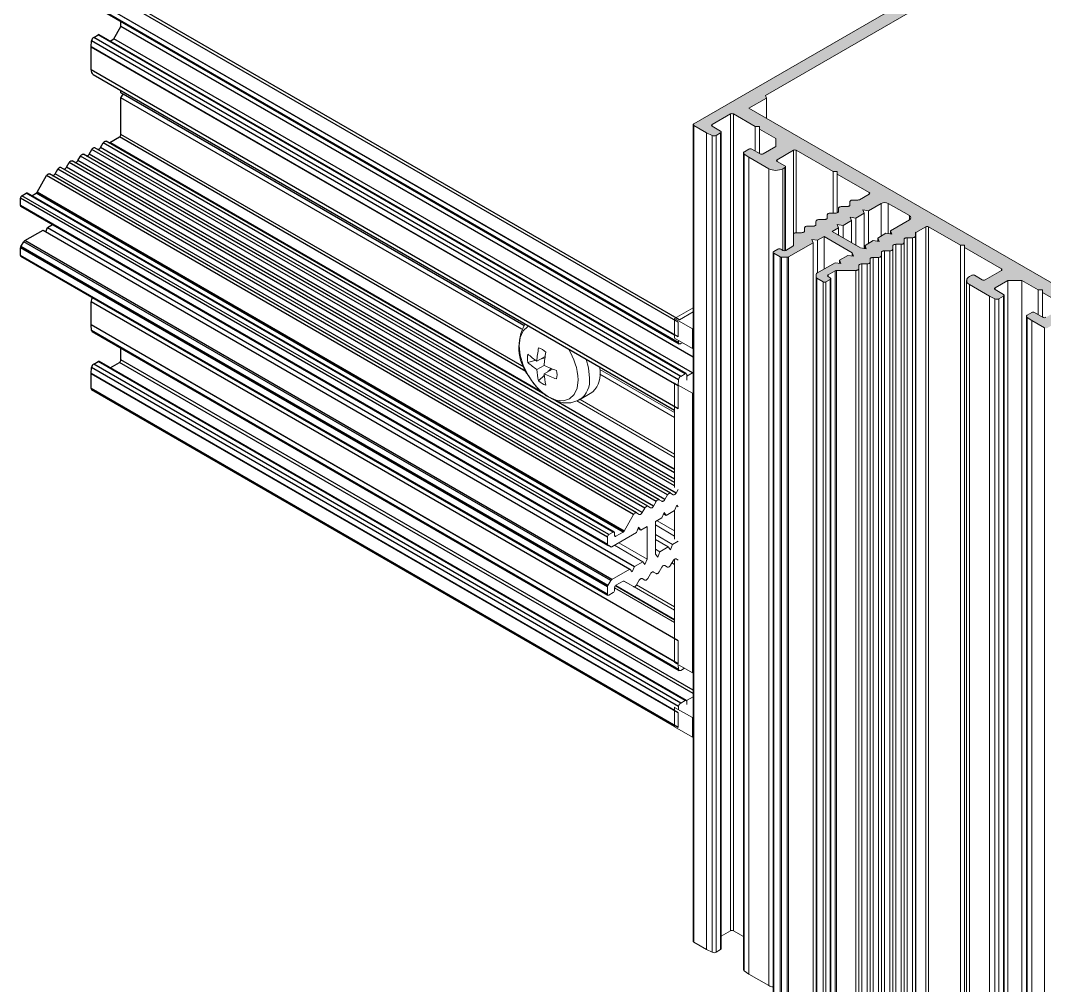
# Model space of a CAD drawing. Header units: millimetres. Extents: x 226 to 1066, y 456 to 1447.
# Drawn here: x 436.6 to 482.68, y 1332.62 to 1376.04 of the extents above; entities that cross this region are included whole.
import ezdxf

# ---------------------------------------------------------------- set-up
doc = ezdxf.new("R2010")
doc.units = ezdxf.units.MM
doc.layers.add('ALUMINIUM', color=30, linetype='Continuous')

# ---------------------------------------------------------------- blocks, each defined once
blk = doc.blocks.new('M.T.TİP-4D')
h = blk.add_hatch(color=253)
edge = h.paths.add_edge_path(flags=0)
edge.add_line((955.415, 1365.385), (955.669, 1365.385))
edge.add_ellipse((955.669, 1365.437), major_axis=(-0.09, 0), ratio=0.577288, start_angle=90, end_angle=135)
edge.add_line((955.733, 1365.4), (956.841, 1366.04))
edge.add_line((956.841, 1366.04), (956.783, 1366.19))
edge.add_line((956.783, 1366.19), (957.043, 1366.157))
edge.add_line((957.043, 1366.157), (957.33, 1366.322))
edge.add_line((957.33, 1366.322), (958.602, 1365.587))
edge.add_line((958.602, 1365.587), (958.66, 1365.437))
edge.add_line((958.66, 1365.437), (958.4, 1365.47))
edge.add_line((958.4, 1365.47), (958.03, 1365.256))
edge.add_line((958.03, 1365.256), (958.087, 1365.106))
edge.add_line((958.087, 1365.106), (957.827, 1365.139))
edge.add_line((957.827, 1365.139), (957.006, 1364.665))
edge.add_ellipse((957.069, 1364.629), major_axis=(0.09, 0), ratio=0.577288, start_angle=135, end_angle=180)
edge.add_line((956.979, 1364.629), (956.979, 1364.482))
edge.add_ellipse((957.069, 1364.482), major_axis=(0.09, 0), ratio=0.577288, start_angle=180, end_angle=225)
edge.add_line((957.006, 1364.445), (957.292, 1364.28))
edge.add_ellipse((957.356, 1364.316), major_axis=(0.09, 0), ratio=0.577288, start_angle=225, end_angle=315)
edge.add_line((957.419, 1364.28), (957.61, 1364.39))
edge.add_ellipse((957.547, 1364.426), major_axis=(0.09, 0), ratio=0.577288, start_angle=315, end_angle=405)
edge.add_line((957.61, 1364.463), (957.515, 1364.518))
edge.add_ellipse((957.578, 1364.555), major_axis=(0.09, 0), ratio=0.577288, start_angle=135, end_angle=225, ccw=False)
edge.add_line((957.515, 1364.592), (957.833, 1364.775))
edge.add_ellipse((957.897, 1364.739), major_axis=(-0.09, 0), ratio=0.577288, start_angle=270, end_angle=315, ccw=False)
edge.add_line((957.897, 1364.791), (958.758, 1364.791))
edge.add_ellipse((958.758, 1364.869), major_axis=(0.135, 0), ratio=0.577288, start_angle=270, end_angle=360)
edge.add_line((958.893, 1364.869), (958.893, 1365.007))
edge.add_ellipse((959.028, 1365.007), major_axis=(-0.135, 0), ratio=0.577288, start_angle=270, end_angle=360, ccw=False)
edge.add_line((959.028, 1365.085), (959.267, 1365.085))
edge.add_ellipse((959.267, 1365.163), major_axis=(0.135, 0), ratio=0.577288, start_angle=270, end_angle=360)
edge.add_line((959.402, 1365.163), (959.402, 1365.301))
edge.add_ellipse((959.537, 1365.301), major_axis=(-0.135, 0), ratio=0.577288, start_angle=270, end_angle=360, ccw=False)
edge.add_line((959.537, 1365.379), (959.776, 1365.379))
edge.add_ellipse((959.776, 1365.456), major_axis=(0.135, 0), ratio=0.577288, start_angle=270, end_angle=360)
edge.add_line((959.911, 1365.456), (959.911, 1365.594))
edge.add_ellipse((960.046, 1365.594), major_axis=(-0.135, 0), ratio=0.577288, start_angle=270, end_angle=360, ccw=False)
edge.add_line((960.046, 1365.672), (960.285, 1365.672))
edge.add_ellipse((960.285, 1365.75), major_axis=(0.135, 0), ratio=0.577288, start_angle=270, end_angle=360)
edge.add_line((960.42, 1365.75), (960.42, 1365.888))
edge.add_ellipse((960.555, 1365.888), major_axis=(-0.135, 0), ratio=0.577288, start_angle=270, end_angle=360, ccw=False)
edge.add_line((960.555, 1365.966), (960.794, 1365.966))
edge.add_ellipse((960.794, 1366.044), major_axis=(0.135, 0), ratio=0.577288, start_angle=270, end_angle=360)
edge.add_line((960.929, 1366.044), (960.929, 1366.182))
edge.add_ellipse((961.064, 1366.182), major_axis=(-0.135, 0), ratio=0.577288, start_angle=270, end_angle=360, ccw=False)
edge.add_line((961.064, 1366.26), (961.304, 1366.26))
edge.add_ellipse((961.304, 1366.338), major_axis=(0.135, 0), ratio=0.577288, start_angle=270, end_angle=360)
edge.add_line((961.439, 1366.338), (961.439, 1366.468))
edge.add_ellipse((961.529, 1366.468), major_axis=(-0.09, 0), ratio=0.577288, start_angle=315, end_angle=360, ccw=False)
edge.add_line((961.465, 1366.505), (961.906, 1366.759))
edge.add_ellipse((961.969, 1366.723), major_axis=(0.09, 0), ratio=0.577288, start_angle=45, end_angle=135, ccw=False)
edge.add_line((962.033, 1366.759), (963.465, 1365.933))
edge.add_line((963.465, 1365.933), (963.656, 1365.933))
edge.add_line((963.656, 1365.933), (963.656, 1365.823))
edge.add_line((963.656, 1365.823), (965.311, 1364.867))
edge.add_ellipse((965.247, 1364.831), major_axis=(0.09, 0), ratio=0.577288, start_angle=-45, end_angle=45, ccw=False)
edge.add_line((965.311, 1364.794), (964.579, 1364.371))
edge.add_ellipse((964.515, 1364.408), major_axis=(-0.09, 0), ratio=0.577288, start_angle=45, end_angle=135, ccw=False)
edge.add_line((964.451, 1364.371), (964.101, 1364.573))
edge.add_ellipse((964.038, 1364.537), major_axis=(0.09, 0), ratio=0.577288, start_angle=45, end_angle=135)
edge.add_line((963.974, 1364.573), (963.879, 1364.518))
edge.add_ellipse((964.197, 1364.335), major_axis=(0.45, 0), ratio=0.577288, start_angle=135, end_angle=225)
edge.add_line((963.879, 1364.151), (964.77, 1363.637))
edge.add_ellipse((964.833, 1363.673), major_axis=(-0.09, 0), ratio=0.577288, start_angle=45, end_angle=50)
edge.add_line((964.775, 1363.634), (965.021, 1363.515))
edge.add_ellipse((965.107, 1363.574), major_axis=(-0.135, 0), ratio=0.577288, start_angle=50, end_angle=135)
edge.add_line((965.203, 1363.519), (965.406, 1363.637))
edge.add_ellipse((965.342, 1363.673), major_axis=(-0.09, 0), ratio=0.577288, start_angle=135, end_angle=225)
edge.add_line((965.406, 1363.71), (965.024, 1363.93))
edge.add_ellipse((965.088, 1363.967), major_axis=(-0.09, 0), ratio=0.577288, start_angle=-45, end_angle=45, ccw=False)
edge.add_line((965.024, 1364.004), (965.597, 1364.335))
edge.add_line((965.597, 1364.335), (966.233, 1364.335))
edge.add_line((966.233, 1364.335), (966.965, 1363.912))
edge.add_line((966.965, 1363.912), (967.156, 1363.912))
edge.add_line((967.156, 1363.912), (967.156, 1363.802))
edge.add_line((967.156, 1363.802), (968.143, 1363.232))
edge.add_ellipse((968.079, 1363.196), major_axis=(0.09, 0), ratio=0.577288, start_angle=-45, end_angle=45, ccw=False)
edge.add_line((968.143, 1363.159), (967.315, 1362.681))
edge.add_ellipse((967.252, 1362.718), major_axis=(0.09, 0), ratio=0.577288, start_angle=225, end_angle=315, ccw=False)
edge.add_line((967.188, 1362.681), (966.806, 1362.902))
edge.add_ellipse((966.742, 1362.865), major_axis=(0.09, 0), ratio=0.577288, start_angle=45, end_angle=135)
edge.add_line((966.679, 1362.902), (966.476, 1362.785))
edge.add_ellipse((966.571, 1362.729), major_axis=(0.135, 0), ratio=0.577288, start_angle=135, end_angle=220)
edge.add_line((966.468, 1362.679), (966.673, 1362.538))
edge.add_ellipse((966.742, 1362.571), major_axis=(-0.09, 0), ratio=0.577288, start_angle=40, end_angle=45)
edge.add_line((966.679, 1362.534), (967.252, 1362.204))
edge.add_ellipse((967.315, 1362.241), major_axis=(-0.09, 0), ratio=0.577288, start_angle=45, end_angle=135)
edge.add_line((967.379, 1362.204), (1000.662, 1381.418))
edge.add_ellipse((1000.599, 1381.455), major_axis=(0.09, 0), ratio=0.577288, start_angle=315, end_angle=405)
edge.add_line((1000.662, 1381.491), (984.88, 1390.603))
edge.add_ellipse((984.816, 1390.566), major_axis=(-0.09, 0), ratio=0.577288, start_angle=225, end_angle=315)
edge.add_line((984.752, 1390.603), (951.469, 1371.388))
edge.add_ellipse((951.533, 1371.352), major_axis=(0.09, 0), ratio=0.577288, start_angle=135, end_angle=225)
edge.add_line((951.469, 1371.315), (952.042, 1370.984))
edge.add_ellipse((952.105, 1371.021), major_axis=(0.09, 0), ratio=0.577288, start_angle=225, end_angle=230)
edge.add_line((952.047, 1370.981), (952.293, 1370.862))
edge.add_ellipse((952.379, 1370.922), major_axis=(-0.135, 0), ratio=0.577288, start_angle=50, end_angle=135)
edge.add_line((952.475, 1370.867), (952.678, 1370.984))
edge.add_ellipse((952.614, 1371.021), major_axis=(-0.09, 0), ratio=0.577288, start_angle=135, end_angle=225)
edge.add_line((952.678, 1371.058), (952.296, 1371.278))
edge.add_ellipse((952.36, 1371.315), major_axis=(-0.09, 0), ratio=0.577288, start_angle=-45, end_angle=45, ccw=False)
edge.add_line((952.296, 1371.352), (953.124, 1371.829))
edge.add_ellipse((953.187, 1371.793), major_axis=(-0.09, 0), ratio=0.577288, start_angle=225, end_angle=315, ccw=False)
edge.add_line((953.251, 1371.829), (954.237, 1371.26))
edge.add_line((954.237, 1371.26), (954.428, 1371.26))
edge.add_line((954.428, 1371.26), (954.428, 1371.15))
edge.add_line((954.428, 1371.15), (955.16, 1370.727))
edge.add_line((955.16, 1370.727), (955.16, 1370.36))
edge.add_line((955.16, 1370.36), (954.587, 1370.029))
edge.add_ellipse((954.524, 1370.066), major_axis=(0.09, 0), ratio=0.577288, start_angle=225, end_angle=315, ccw=False)
edge.add_line((954.46, 1370.029), (954.078, 1370.249))
edge.add_ellipse((954.015, 1370.213), major_axis=(0.09, 0), ratio=0.577288, start_angle=45, end_angle=135)
edge.add_line((953.951, 1370.249), (953.748, 1370.132))
edge.add_ellipse((953.843, 1370.077), major_axis=(0.135, 0), ratio=0.577288, start_angle=135, end_angle=220)
edge.add_line((953.74, 1370.027), (953.946, 1369.885))
edge.add_ellipse((954.015, 1369.919), major_axis=(0.09, 0), ratio=0.577288, start_angle=220, end_angle=225)
edge.add_line((953.951, 1369.882), (954.842, 1369.368))
edge.add_ellipse((955.16, 1369.551), major_axis=(-0.45, 0), ratio=0.577288, start_angle=45, end_angle=135)
edge.add_line((955.478, 1369.368), (955.574, 1369.423))
edge.add_ellipse((955.51, 1369.46), major_axis=(-0.09, 0), ratio=0.577288, start_angle=135, end_angle=225)
edge.add_line((955.574, 1369.496), (955.224, 1369.698))
edge.add_ellipse((955.287, 1369.735), major_axis=(0.09, 0), ratio=0.577288, start_angle=135, end_angle=225, ccw=False)
edge.add_line((955.224, 1369.772), (955.956, 1370.194))
edge.add_ellipse((956.019, 1370.158), major_axis=(-0.09, 0), ratio=0.577288, start_angle=225, end_angle=315, ccw=False)
edge.add_line((956.083, 1370.194), (957.737, 1369.239))
edge.add_line((957.737, 1369.239), (957.928, 1369.239))
edge.add_line((957.928, 1369.239), (957.928, 1369.129))
edge.add_line((957.928, 1369.129), (959.36, 1368.302))
edge.add_ellipse((959.297, 1368.266), major_axis=(-0.09, 0), ratio=0.577288, start_angle=135, end_angle=225, ccw=False)
edge.add_line((959.36, 1368.229), (958.919, 1367.974))
edge.add_ellipse((958.856, 1368.011), major_axis=(0.09, 0), ratio=0.577288, start_angle=270, end_angle=315, ccw=False)
edge.add_line((958.856, 1367.959), (958.631, 1367.959))
edge.add_ellipse((958.631, 1367.881), major_axis=(-0.135, 0), ratio=0.577288, start_angle=270, end_angle=360)
edge.add_line((958.496, 1367.881), (958.496, 1367.743))
edge.add_ellipse((958.361, 1367.743), major_axis=(0.135, 0), ratio=0.577288, start_angle=270, end_angle=360, ccw=False)
edge.add_line((958.361, 1367.665), (958.122, 1367.665))
edge.add_ellipse((958.122, 1367.587), major_axis=(-0.135, 0), ratio=0.577288, start_angle=270, end_angle=360)
edge.add_line((957.987, 1367.587), (957.987, 1367.449))
edge.add_ellipse((957.852, 1367.449), major_axis=(0.135, 0), ratio=0.577288, start_angle=270, end_angle=360, ccw=False)
edge.add_line((957.852, 1367.371), (957.612, 1367.371))
edge.add_ellipse((957.612, 1367.293), major_axis=(-0.135, 0), ratio=0.577288, start_angle=270, end_angle=360)
edge.add_line((957.477, 1367.293), (957.477, 1367.155))
edge.add_ellipse((957.342, 1367.155), major_axis=(0.135, 0), ratio=0.577288, start_angle=270, end_angle=360, ccw=False)
edge.add_line((957.342, 1367.077), (957.103, 1367.077))
edge.add_ellipse((957.103, 1366.999), major_axis=(-0.135, 0), ratio=0.577288, start_angle=270, end_angle=360)
edge.add_line((956.968, 1366.999), (956.968, 1366.861))
edge.add_ellipse((956.833, 1366.861), major_axis=(0.135, 0), ratio=0.577288, start_angle=270, end_angle=360, ccw=False)
edge.add_line((956.833, 1366.783), (956.594, 1366.783))
edge.add_ellipse((956.594, 1366.706), major_axis=(-0.135, 0), ratio=0.577288, start_angle=270, end_angle=360)
edge.add_line((956.459, 1366.706), (956.459, 1366.568))
edge.add_ellipse((956.324, 1366.568), major_axis=(0.135, 0), ratio=0.577288, start_angle=270, end_angle=360, ccw=False)
edge.add_line((956.324, 1366.49), (956.085, 1366.49))
edge.add_ellipse((956.085, 1366.412), major_axis=(-0.135, 0), ratio=0.577288, start_angle=270, end_angle=360)
edge.add_line((955.95, 1366.412), (955.95, 1365.914))
edge.add_ellipse((955.86, 1365.914), major_axis=(0.09, 0), ratio=0.577288, start_angle=315, end_angle=360, ccw=False)
edge.add_line((955.924, 1365.878), (955.606, 1365.694))
edge.add_ellipse((955.542, 1365.731), major_axis=(-0.09, 0), ratio=0.577288, start_angle=45, end_angle=135, ccw=False)
edge.add_line((955.478, 1365.694), (955.383, 1365.749))
edge.add_ellipse((955.319, 1365.712), major_axis=(-0.09, 0), ratio=0.577288, start_angle=225, end_angle=315)
edge.add_line((955.255, 1365.749), (955.065, 1365.639))
edge.add_ellipse((955.128, 1365.602), major_axis=(-0.09, 0), ratio=0.577288, start_angle=315, end_angle=405)
edge.add_line((955.065, 1365.565), (955.351, 1365.4))
edge.add_ellipse((955.415, 1365.437), major_axis=(-0.09, 0), ratio=0.577288, start_angle=45, end_angle=90)
edge = h.paths.add_edge_path(flags=0)
edge.add_ellipse((961.015, 1367.163), major_axis=(-0.225, 0), ratio=0.577288, start_angle=135, end_angle=225, ccw=False)
edge.add_line((961.174, 1367.072), (960.321, 1366.579))
edge.add_line((960.321, 1366.579), (960.378, 1366.429))
edge.add_line((960.378, 1366.429), (960.118, 1366.462))
edge.add_line((960.118, 1366.462), (959.748, 1366.248))
edge.add_line((959.748, 1366.248), (959.806, 1366.098))
edge.add_line((959.806, 1366.098), (959.545, 1366.131))
edge.add_line((959.545, 1366.131), (959.175, 1365.918))
edge.add_line((959.175, 1365.918), (959.233, 1365.767))
edge.add_line((959.233, 1365.767), (958.973, 1365.801))
edge.add_line((958.973, 1365.801), (957.7, 1366.536))
edge.add_line((957.7, 1366.536), (957.986, 1366.701))
edge.add_line((957.986, 1366.701), (957.928, 1366.851))
edge.add_line((957.928, 1366.851), (958.189, 1366.818))
edge.add_line((958.189, 1366.818), (958.559, 1367.031))
edge.add_line((958.559, 1367.031), (958.501, 1367.182))
edge.add_line((958.501, 1367.182), (958.762, 1367.149))
edge.add_line((958.762, 1367.149), (959.132, 1367.362))
edge.add_line((959.132, 1367.362), (959.074, 1367.512))
edge.add_line((959.074, 1367.512), (959.334, 1367.479))
edge.add_line((959.334, 1367.479), (959.901, 1367.806))
edge.add_ellipse((960.06, 1367.715), major_axis=(0.225, 0), ratio=0.577288, start_angle=45, end_angle=135, ccw=False)
edge.add_line((960.219, 1367.806), (961.174, 1367.255))
edge = h.paths.add_edge_path(flags=0)
edge.add_line((994.298, 1379.581), (993.948, 1379.379))
edge.add_ellipse((994.012, 1379.342), major_axis=(-0.09, 0), ratio=0.577288, start_angle=315, end_angle=405)
edge.add_line((993.948, 1379.306), (994.839, 1378.791))
edge.add_line((994.839, 1378.791), (994.044, 1378.332))
edge.add_line((994.044, 1378.332), (994.098, 1378.216))
edge.add_line((994.098, 1378.216), (969.584, 1364.065))
edge.add_line((969.584, 1364.065), (969.383, 1364.096))
edge.add_line((969.383, 1364.096), (968.588, 1363.637))
edge.add_line((968.588, 1363.637), (953.951, 1372.086))
edge.add_line((953.951, 1372.086), (954.746, 1372.546))
edge.add_line((954.746, 1372.546), (954.693, 1372.662))
edge.add_line((954.693, 1372.662), (979.206, 1386.813))
edge.add_line((979.206, 1386.813), (979.407, 1386.782))
edge.add_line((979.407, 1386.782), (980.202, 1387.241))
edge.add_line((980.202, 1387.241), (981.093, 1386.727))
edge.add_ellipse((981.157, 1386.763), major_axis=(0.09, 0), ratio=0.577288, start_angle=225, end_angle=315)
edge.add_line((981.22, 1386.727), (981.57, 1386.929))
edge.add_ellipse((981.507, 1386.965), major_axis=(-0.09, 0), ratio=0.577288, start_angle=135, end_angle=225)
edge.add_line((981.57, 1387.002), (980.68, 1387.517))
edge.add_line((980.68, 1387.517), (981.316, 1387.884))
edge.add_line((981.316, 1387.884), (981.262, 1388))
edge.add_line((981.262, 1388), (983.979, 1389.568))
edge.add_line((983.979, 1389.568), (984.18, 1389.537))
edge.add_line((984.18, 1389.537), (984.816, 1389.905))
edge.add_line((984.816, 1389.905), (985.612, 1389.445))
edge.add_line((985.612, 1389.445), (985.812, 1389.476))
edge.add_line((985.812, 1389.476), (990.952, 1386.509))
edge.add_line((990.952, 1386.509), (990.899, 1386.393))
edge.add_line((990.899, 1386.393), (991.853, 1385.842))
edge.add_line((991.853, 1385.842), (991.108, 1385.381))
edge.add_ellipse((991.042, 1385.416), major_axis=(-0.09, 0), ratio=0.577288, start_angle=43, end_angle=137, ccw=False)
edge.add_line((990.976, 1385.381), (990.673, 1385.568))
edge.add_ellipse((990.607, 1385.533), major_axis=(0.09, 0), ratio=0.577288, start_angle=43, end_angle=169)
edge.add_line((990.519, 1385.543), (990.395, 1385.173))
edge.add_ellipse((990.483, 1385.164), major_axis=(0.09, 0), ratio=0.577288, start_angle=169, end_angle=225)
edge.add_line((990.419, 1385.127), (991.177, 1384.689))
edge.add_ellipse((991.241, 1384.726), major_axis=(-0.09, 0), ratio=0.577288, start_angle=45, end_angle=101)
edge.add_line((991.258, 1384.675), (991.897, 1384.747))
edge.add_ellipse((991.88, 1384.798), major_axis=(-0.09, 0), ratio=0.577288, start_angle=101, end_angle=227)
edge.add_line((991.941, 1384.836), (991.617, 1385.011))
edge.add_ellipse((991.678, 1385.049), major_axis=(0.09, 0), ratio=0.577288, start_angle=133, end_angle=227, ccw=False)
edge.add_line((991.617, 1385.087), (992.416, 1385.517))
edge.add_line((992.416, 1385.517), (993.371, 1384.966))
edge.add_line((993.371, 1384.966), (993.572, 1384.997))
edge.add_line((993.572, 1384.997), (998.711, 1382.03))
edge.add_line((998.711, 1382.03), (998.658, 1381.914))
edge.add_line((998.658, 1381.914), (999.453, 1381.455))
edge.add_line((999.453, 1381.455), (998.817, 1381.087))
edge.add_line((998.817, 1381.087), (998.871, 1380.971))
edge.add_line((998.871, 1380.971), (996.154, 1379.403))
edge.add_line((996.154, 1379.403), (995.953, 1379.434))
edge.add_line((995.953, 1379.434), (995.317, 1379.067))
edge.add_line((995.317, 1379.067), (994.426, 1379.581))
edge.add_ellipse((994.362, 1379.544), major_axis=(0.09, 0), ratio=0.577288, start_angle=45, end_angle=135)
at = {"color": 0, "linetype": 'Continuous', "lineweight": 0}
for p, q in [((951.469, 1371.388), (984.752, 1390.603)), ((979.206, 1386.813), (954.693, 1372.662)), ((954.746, 1372.546), (954.693, 1372.662)), ((954.746, 1372.546), (953.951, 1372.086)), ((954.746, 1371.627), (954.746, 1372.546)), ((953.124, 1371.829), (952.296, 1371.352)), ((953.124, 1371.829), (953.124, 1335.085)), ((954.237, 1371.26), (953.251, 1371.829)), ((953.251, 1371.829), (953.251, 1335.085)), ((953.951, 1372.086), (968.588, 1363.637)), ((951.443, 1371.352), (951.443, 1334.607)), ((952.042, 1370.984), (951.469, 1371.315)), ((951.469, 1371.315), (951.469, 1334.571)), ((952.296, 1371.352), (952.296, 1371.278)), ((952.296, 1371.278), (952.678, 1371.058)), ((954.237, 1371.26), (954.428, 1371.26)), ((954.237, 1371.26), (954.237, 1370.158)), ((954.428, 1371.15), (954.428, 1371.26)), ((952.042, 1370.984), (952.042, 1334.24)), ((952.293, 1370.862), (952.047, 1370.981)), ((952.047, 1370.981), (952.047, 1334.237)), ((952.293, 1370.862), (952.293, 1334.118)), ((952.678, 1370.984), (952.475, 1370.867)), ((952.475, 1370.867), (952.475, 1334.123)), ((952.678, 1370.984), (952.678, 1334.24)), ((952.704, 1334.277), (952.704, 1371.021)), ((955.16, 1370.727), (954.428, 1371.15)), ((954.428, 1371.15), (954.428, 1370.047)), ((954.587, 1370.029), (955.16, 1370.36)), ((955.16, 1370.36), (955.16, 1370.727)), ((953.708, 1370.077), (953.708, 1333.333)), ((953.74, 1370.027), (953.946, 1369.885)), ((953.74, 1370.027), (953.74, 1333.283)), ((953.748, 1370.132), (953.951, 1370.249)), ((953.946, 1369.885), (953.946, 1333.141)), ((954.842, 1369.368), (953.951, 1369.882)), ((953.951, 1369.882), (953.951, 1333.138)), ((954.46, 1370.029), (954.078, 1370.249)), ((955.224, 1369.772), (955.956, 1370.194)), ((955.956, 1370.194), (955.956, 1366.434)), ((957.737, 1369.239), (956.083, 1370.194)), ((956.083, 1370.194), (956.083, 1366.49)), ((954.842, 1369.368), (954.842, 1332.623)), ((955.224, 1369.772), (955.224, 1369.698)), ((955.224, 1369.698), (955.574, 1369.496)), ((955.574, 1369.423), (955.478, 1369.368)), ((955.478, 1369.368), (955.478, 1365.694)), ((955.574, 1369.423), (955.574, 1365.682)), ((955.6, 1365.691), (955.6, 1369.46)), ((957.928, 1369.239), (957.737, 1369.239)), ((957.737, 1369.239), (957.737, 1367.371)), ((957.928, 1369.239), (957.928, 1369.129)), ((957.928, 1369.129), (959.36, 1368.302)), ((957.928, 1369.129), (957.928, 1367.385)), ((958.919, 1367.974), (959.36, 1368.229)), ((959.36, 1368.302), (959.36, 1368.229)), ((957.987, 1367.449), (957.987, 1367.587)), ((958.361, 1367.665), (958.122, 1367.665)), ((958.496, 1367.743), (958.496, 1367.881)), ((958.856, 1367.959), (958.631, 1367.959)), ((959.334, 1367.479), (959.901, 1367.806)), ((959.901, 1367.806), (959.901, 1366.337)), ((961.174, 1367.255), (960.219, 1367.806)), ((960.219, 1367.806), (960.219, 1366.449)), ((957.342, 1367.077), (957.103, 1367.077)), ((957.477, 1367.155), (957.477, 1367.293)), ((957.852, 1367.371), (957.612, 1367.371)), ((958.762, 1367.149), (958.501, 1367.182)), ((958.501, 1367.182), (958.559, 1367.031)), ((958.762, 1367.149), (959.132, 1367.362)), ((958.762, 1365.923), (958.762, 1367.149)), ((959.334, 1367.479), (959.074, 1367.512)), ((959.074, 1367.512), (959.132, 1367.362)), ((959.132, 1365.78), (959.132, 1367.362)), ((959.334, 1366.01), (959.334, 1367.479)), ((960.321, 1366.579), (961.174, 1367.072)), ((961.174, 1367.255), (961.174, 1367.072)), ((956.459, 1366.568), (956.459, 1366.706)), ((956.833, 1366.783), (956.594, 1366.783)), ((956.968, 1366.861), (956.968, 1366.999)), ((957.7, 1366.536), (957.986, 1366.701)), ((958.189, 1366.818), (957.928, 1366.851)), ((957.928, 1366.851), (957.986, 1366.701)), ((957.986, 1366.37), (957.986, 1366.701)), ((958.189, 1366.818), (958.559, 1367.031)), ((958.189, 1366.253), (958.189, 1366.818)), ((958.559, 1366.04), (958.559, 1367.031)), ((961.465, 1366.505), (961.906, 1366.759)), ((961.906, 1366.759), (961.906, 1330.015)), ((963.465, 1365.933), (962.033, 1366.759)), ((962.033, 1366.759), (962.033, 1330.015)), ((955.95, 1365.914), (955.95, 1366.412)), ((956.324, 1366.49), (956.085, 1366.49)), ((957.043, 1366.157), (956.783, 1366.19)), ((956.783, 1366.19), (956.841, 1366.04)), ((957.043, 1366.157), (957.33, 1366.322)), ((957.043, 1364.687), (957.043, 1366.157)), ((957.33, 1366.322), (958.602, 1365.587)), ((957.33, 1364.852), (957.33, 1366.322)), ((958.973, 1365.801), (957.7, 1366.536)), ((959.748, 1366.248), (960.118, 1366.462)), ((959.806, 1366.098), (959.748, 1366.248)), ((959.748, 1366.105), (959.748, 1366.248)), ((960.118, 1366.462), (960.378, 1366.429)), ((960.378, 1366.429), (960.321, 1366.579)), ((960.321, 1366.436), (960.321, 1366.579)), ((960.929, 1366.182), (960.929, 1366.044)), ((961.064, 1366.26), (961.304, 1366.26)), ((961.064, 1366.26), (961.064, 1329.516)), ((961.304, 1366.26), (961.304, 1329.516)), ((961.439, 1366.468), (961.439, 1366.338)), ((961.439, 1366.338), (961.439, 1329.594)), ((961.465, 1366.505), (961.465, 1329.76)), ((955.065, 1365.639), (955.255, 1365.749)), ((955.383, 1365.749), (955.478, 1365.694)), ((955.606, 1365.694), (955.924, 1365.878)), ((955.733, 1365.4), (956.841, 1366.04)), ((956.841, 1329.295), (956.841, 1366.04)), ((958.973, 1365.801), (959.233, 1365.767)), ((959.175, 1365.918), (959.545, 1366.131)), ((959.233, 1365.767), (959.175, 1365.918)), ((959.175, 1365.775), (959.175, 1365.918)), ((959.545, 1366.131), (959.806, 1366.098)), ((960.42, 1365.888), (960.42, 1365.75)), ((960.42, 1365.75), (960.42, 1329.006)), ((960.555, 1365.966), (960.794, 1365.966)), ((960.555, 1365.966), (960.555, 1329.222)), ((960.794, 1365.966), (960.794, 1329.222)), ((960.929, 1366.044), (960.929, 1329.3)), ((963.656, 1365.933), (963.465, 1365.933)), ((963.465, 1365.933), (963.465, 1329.188)), ((963.656, 1365.933), (963.656, 1365.823)), ((963.656, 1365.823), (965.311, 1364.867)), ((963.656, 1365.823), (963.656, 1329.078)), ((955.038, 1365.602), (955.038, 1328.858)), ((955.351, 1365.4), (955.065, 1365.565)), ((955.065, 1365.565), (955.065, 1328.821)), ((955.351, 1365.4), (955.351, 1328.656)), ((955.669, 1365.385), (955.415, 1365.385)), ((955.415, 1365.385), (955.415, 1328.64)), ((955.669, 1365.385), (955.669, 1328.64)), ((955.733, 1365.4), (955.733, 1328.656)), ((958.03, 1365.256), (958.4, 1365.47)), ((958.087, 1365.106), (958.03, 1365.256)), ((958.03, 1365.114), (958.03, 1365.256)), ((958.4, 1365.47), (958.66, 1365.437)), ((958.66, 1365.437), (958.602, 1365.587)), ((958.602, 1365.444), (958.602, 1365.587)), ((959.402, 1365.301), (959.402, 1365.163)), ((959.537, 1365.379), (959.776, 1365.379)), ((959.537, 1365.379), (959.537, 1328.634)), ((959.776, 1365.379), (959.776, 1328.634)), ((959.911, 1365.594), (959.911, 1365.456)), ((959.911, 1365.456), (959.911, 1328.712)), ((960.046, 1365.672), (960.285, 1365.672)), ((960.046, 1365.672), (960.046, 1328.928)), ((960.285, 1365.672), (960.285, 1328.928)), ((957.006, 1364.665), (957.827, 1365.139)), ((957.515, 1364.592), (957.833, 1364.775)), ((957.827, 1365.139), (958.087, 1365.106)), ((957.833, 1364.775), (957.833, 1328.031)), ((957.897, 1364.791), (958.758, 1364.791)), ((957.897, 1364.791), (957.897, 1328.046)), ((958.758, 1364.791), (958.758, 1328.046)), ((958.893, 1365.007), (958.893, 1364.869)), ((958.893, 1364.869), (958.893, 1328.124)), ((959.028, 1365.085), (959.267, 1365.085)), ((959.028, 1365.085), (959.028, 1328.34)), ((959.267, 1365.085), (959.267, 1328.34)), ((959.402, 1365.163), (959.402, 1328.418)), ((964.579, 1364.371), (965.311, 1364.794)), ((965.311, 1364.867), (965.311, 1364.794)), ((956.979, 1364.629), (956.979, 1364.482)), ((956.979, 1364.482), (956.979, 1327.737)), ((957.006, 1364.445), (957.292, 1364.28)), ((957.006, 1364.445), (957.006, 1327.7)), ((957.419, 1364.28), (957.61, 1364.39)), ((957.515, 1364.592), (957.515, 1364.518)), ((957.61, 1364.463), (957.515, 1364.518)), ((957.61, 1364.39), (957.61, 1327.645)), ((957.637, 1327.682), (957.637, 1364.426)), ((963.747, 1364.335), (963.747, 1327.59)), ((963.974, 1364.573), (963.879, 1364.518)), ((964.451, 1364.371), (964.101, 1364.573)), ((965.024, 1364.004), (965.597, 1364.335)), ((965.597, 1364.335), (966.233, 1364.335)), ((965.597, 1364.335), (965.597, 1327.59)), ((966.233, 1364.335), (966.965, 1363.912)), ((966.233, 1364.335), (966.233, 1327.59)), ((957.292, 1364.28), (957.292, 1327.535)), ((957.419, 1364.28), (957.419, 1327.535)), ((963.879, 1364.151), (964.77, 1363.637)), ((963.879, 1364.151), (963.879, 1327.407)), ((965.024, 1364.004), (965.024, 1363.93)), ((965.024, 1363.93), (965.406, 1363.71)), ((966.965, 1363.912), (967.156, 1363.912)), ((966.965, 1363.912), (966.965, 1362.81)), ((967.156, 1363.802), (967.156, 1363.912)), ((964.77, 1363.637), (964.77, 1326.892)), ((965.021, 1363.515), (964.775, 1363.634)), ((964.775, 1363.634), (964.775, 1326.889)), ((965.021, 1363.515), (965.021, 1326.77)), ((965.203, 1363.519), (965.406, 1363.637)), ((965.203, 1363.519), (965.203, 1326.775)), ((965.406, 1363.637), (965.406, 1326.892)), ((965.432, 1326.929), (965.432, 1363.673)), ((967.156, 1363.802), (968.143, 1363.232)), ((967.156, 1363.802), (967.156, 1362.7)), ((950.61, 1362.625), (951.443, 1363.106)), ((950.833, 1362.57), (951.443, 1362.922)), ((950.61, 1361.743), (950.61, 1362.625)), ((950.61, 1362.625), (951.405, 1362.166)), ((950.769, 1361.798), (950.769, 1362.459)), ((966.436, 1362.729), (966.436, 1325.985)), ((966.468, 1362.679), (966.673, 1362.538)), ((966.468, 1362.679), (966.468, 1325.935)), ((966.679, 1362.902), (966.476, 1362.785)), ((966.673, 1362.538), (966.673, 1325.793)), ((966.679, 1362.534), (967.252, 1362.204)), ((966.679, 1362.534), (966.679, 1325.79)), ((967.188, 1362.681), (966.806, 1362.902)), ((951.405, 1362.166), (951.443, 1362.187)), ((951.405, 1361.284), (951.405, 1362.166)), ((967.252, 1362.204), (967.252, 1325.459)), ((950.61, 1361.743), (951.405, 1361.284)), ((950.789, 1361.543), (950.781, 1361.644)), ((950.96, 1361.541), (950.884, 1361.497)), ((951.405, 1361.284), (951.443, 1361.305)), ((950.61, 1358.399), (947.25, 1360.339)), ((950.61, 1358.399), (947.25, 1360.339)), ((950.884, 1360.027), (951.087, 1360.145)), ((951.151, 1360.034), (951.443, 1360.203)), ((950.61, 1358.178), (947.25, 1360.118)), ((950.61, 1359.722), (950.612, 1359.723)), ((950.61, 1359.722), (951.405, 1359.263)), ((950.61, 1355.025), (950.61, 1359.722)), ((950.789, 1359.872), (950.771, 1359.632)), ((951.151, 1359.851), (951.151, 1360.108)), ((950.769, 1358.565), (950.769, 1359.593)), ((951.405, 1359.263), (951.443, 1359.284)), ((951.405, 1346.696), (951.405, 1359.263)), ((950.61, 1355.838), (945.256, 1358.929)), ((950.61, 1355.869), (945.355, 1358.902)), ((950.61, 1356.378), (946.209, 1358.919)), ((950.61, 1356.525), (946.351, 1358.983)), ((950.17, 1354.485), (950.29, 1354.692)), ((950.545, 1354.701), (950.425, 1354.77)), ((950.68, 1354.778), (950.769, 1354.933)), ((949.526, 1354.113), (949.407, 1354.182)), ((949.661, 1354.191), (949.781, 1354.398)), ((950.035, 1354.407), (949.916, 1354.476)), ((950.705, 1354.229), (950.604, 1353.986)), ((950.769, 1354.15), (950.705, 1354.229)), ((948.332, 1353.064), (948.763, 1353.81)), ((949.017, 1353.819), (948.898, 1353.888)), ((949.152, 1353.897), (949.272, 1354.104)), ((950.132, 1353.898), (950.031, 1353.656)), ((950.11, 1353.844), (950.234, 1353.773)), ((950.234, 1353.773), (950.132, 1353.898)), ((950.234, 1353.773), (950.604, 1353.986)), ((950.61, 1352.704), (950.61, 1354.001)), ((948.987, 1353.237), (948.886, 1352.995)), ((949.088, 1353.112), (948.987, 1353.237)), ((949.088, 1353.112), (949.375, 1353.277)), ((949.375, 1353.277), (949.375, 1351.807)), ((949.745, 1353.491), (950.031, 1353.656)), ((949.745, 1352.021), (949.745, 1353.491)), ((949.745, 1353.343), (950.61, 1352.844)), ((949.82, 1353.534), (950.61, 1353.078)), ((947.587, 1352.465), (947.587, 1352.796)), ((947.651, 1352.906), (947.841, 1353.016)), ((947.778, 1352.355), (948.886, 1352.995)), ((947.905, 1352.98), (947.905, 1352.869)), ((947.969, 1352.833), (947.905, 1352.869)), ((947.969, 1352.833), (948.287, 1353.016)), ((948.965, 1353.183), (949.088, 1353.112)), ((949.745, 1352.916), (950.52, 1352.468)), ((947.733, 1352.351), (947.606, 1352.424)), ((947.899, 1352.425), (949.172, 1351.69)), ((948.102, 1352.542), (949.375, 1351.807)), ((949.745, 1352.682), (950.318, 1352.351)), ((949.947, 1352.138), (950.318, 1352.351)), ((950.318, 1352.351), (950.419, 1352.226)), ((950.419, 1352.226), (950.52, 1352.468)), ((950.52, 1352.468), (950.769, 1352.612)), ((949.745, 1352.255), (949.947, 1352.138)), ((949.745, 1352.021), (949.846, 1351.896)), ((949.846, 1351.896), (949.947, 1352.138)), ((948.701, 1351.234), (948.802, 1351.476)), ((948.802, 1351.476), (949.172, 1351.69)), ((949.172, 1351.69), (949.273, 1351.565)), ((949.273, 1351.565), (949.375, 1351.807)), ((950.035, 1351.44), (949.916, 1351.233)), ((950.29, 1351.449), (950.169, 1351.519)), ((950.17, 1351.518), (950.29, 1351.449)), ((950.545, 1351.734), (950.425, 1351.527)), ((950.61, 1351.564), (950.487, 1351.635)), ((950.61, 1351.785), (950.595, 1351.794)), ((950.61, 1351.785), (950.595, 1351.794)), ((950.61, 1347.155), (950.61, 1351.804)), ((950.68, 1351.812), (950.769, 1351.761)), ((947.778, 1350.885), (948.599, 1351.359)), ((948.599, 1351.359), (948.701, 1351.234)), ((949.272, 1350.861), (949.151, 1350.931)), ((949.152, 1350.93), (949.272, 1350.861)), ((949.526, 1351.146), (949.407, 1350.939)), ((949.781, 1351.155), (949.66, 1351.225)), ((949.661, 1351.224), (949.781, 1351.155)), ((947.587, 1350.555), (947.587, 1350.224)), ((947.733, 1350.838), (947.606, 1350.617)), ((947.905, 1350.408), (947.905, 1350.518)), ((950.61, 1348.956), (947.905, 1350.517)), ((950.61, 1349.066), (947.942, 1350.606)), ((950.61, 1349.096), (947.963, 1350.624)), ((947.969, 1350.628), (948.287, 1350.812)), ((948.763, 1350.567), (948.33, 1350.817)), ((948.332, 1350.816), (948.763, 1350.567)), ((950.61, 1349.507), (948.783, 1350.561)), ((950.61, 1349.654), (948.896, 1350.643)), ((949.017, 1350.852), (948.898, 1350.645)), ((947.651, 1350.187), (947.841, 1350.297)), ((950.769, 1348.129), (950.769, 1347.1)), ((950.61, 1347.155), (951.405, 1346.696)), ((950.789, 1346.845), (950.772, 1347.062)), ((950.884, 1346.799), (951.055, 1346.898)), ((951.405, 1346.696), (951.443, 1346.718)), ((951.087, 1345.447), (950.884, 1345.33)), ((951.142, 1345.442), (951.443, 1345.615)), ((951.151, 1345.263), (951.151, 1345.41)), ((950.61, 1345.134), (950.621, 1345.141)), ((950.61, 1345.134), (951.405, 1344.675)), ((950.61, 1344.253), (950.61, 1345.134)), ((950.789, 1345.174), (950.78, 1345.049)), ((950.769, 1344.896), (950.769, 1344.234)), ((951.405, 1344.675), (951.443, 1344.697)), ((951.405, 1343.793), (951.405, 1344.675)), ((950.61, 1344.253), (951.405, 1343.793)), ((951.405, 1343.793), (951.443, 1343.815)), ((953.124, 1335.085), (952.704, 1334.843)), ((953.708, 1334.821), (953.251, 1335.085)), ((952.042, 1334.24), (951.469, 1334.571)), ((952.293, 1334.118), (952.047, 1334.237)), ((952.678, 1334.24), (952.475, 1334.123)), ((953.74, 1333.283), (953.946, 1333.141)), ((954.842, 1332.623), (953.951, 1333.138))]:
    blk.add_line(p, q, dxfattribs=at)
at = {"color": 5, "linetype": 'Continuous', "lineweight": 0}
for p, q in [((944.363, 1360.748), (944.008, 1360.653)), ((944.781, 1360.923), (944.411, 1360.709)), ((944.739, 1360.52), (944.411, 1360.331)), ((945.109, 1360.356), (944.738, 1360.142)), ((947.253, 1360.227), (947.241, 1360.449)), ((944.488, 1359.822), (944.748, 1360.081)), ((946.333, 1358.973), (946.81, 1359.248))]:
    blk.add_line(p, q, dxfattribs=at)
at = {"color": 0, "linetype": 'Continuous', "lineweight": 0, "flags": 128}
for points in [[(953.748, 1370.132), (953.732, 1370.121), (953.72, 1370.109), (953.712, 1370.095), (953.708, 1370.081), (953.71, 1370.066), (953.715, 1370.052), (953.726, 1370.039), (953.74, 1370.027)], [(957.987, 1367.587), (957.989, 1367.602), (957.997, 1367.617), (958.009, 1367.631), (958.026, 1367.642), (958.047, 1367.652), (958.07, 1367.659), (958.095, 1367.664), (958.122, 1367.665)], [(958.361, 1367.665), (958.387, 1367.667), (958.412, 1367.671), (958.436, 1367.678), (958.456, 1367.688), (958.473, 1367.7), (958.485, 1367.713), (958.493, 1367.728), (958.496, 1367.743)], [(958.496, 1367.881), (958.498, 1367.896), (958.506, 1367.911), (958.518, 1367.924), (958.535, 1367.936), (958.556, 1367.946), (958.579, 1367.953), (958.604, 1367.958), (958.631, 1367.959)], [(956.968, 1366.999), (956.971, 1367.015), (956.979, 1367.029), (956.991, 1367.043), (957.008, 1367.055), (957.028, 1367.064), (957.052, 1367.071), (957.077, 1367.076), (957.103, 1367.077)], [(957.342, 1367.077), (957.369, 1367.079), (957.394, 1367.083), (957.417, 1367.091), (957.438, 1367.1), (957.455, 1367.112), (957.467, 1367.126), (957.475, 1367.14), (957.477, 1367.155)], [(957.477, 1367.293), (957.48, 1367.309), (957.488, 1367.323), (957.5, 1367.337), (957.517, 1367.348), (957.537, 1367.358), (957.561, 1367.365), (957.586, 1367.37), (957.612, 1367.371)], [(957.852, 1367.371), (957.878, 1367.373), (957.903, 1367.377), (957.927, 1367.384), (957.947, 1367.394), (957.964, 1367.406), (957.976, 1367.419), (957.984, 1367.434), (957.987, 1367.449)], [(956.459, 1366.706), (956.462, 1366.721), (956.469, 1366.735), (956.482, 1366.749), (956.499, 1366.761), (956.519, 1366.77), (956.543, 1366.778), (956.568, 1366.782), (956.594, 1366.783)], [(956.833, 1366.783), (956.86, 1366.785), (956.885, 1366.789), (956.908, 1366.797), (956.929, 1366.806), (956.946, 1366.818), (956.958, 1366.832), (956.966, 1366.846), (956.968, 1366.861)], [(955.95, 1366.412), (955.953, 1366.427), (955.96, 1366.441), (955.973, 1366.455), (955.99, 1366.467), (956.01, 1366.476), (956.033, 1366.484), (956.059, 1366.488), (956.085, 1366.49)], [(956.324, 1366.49), (956.351, 1366.491), (956.376, 1366.496), (956.399, 1366.503), (956.42, 1366.512), (956.436, 1366.524), (956.449, 1366.538), (956.457, 1366.552), (956.459, 1366.568)], [(960.929, 1366.182), (960.932, 1366.198), (960.94, 1366.212), (960.952, 1366.226), (960.969, 1366.237), (960.989, 1366.247), (961.013, 1366.254), (961.038, 1366.259), (961.064, 1366.26)], [(961.304, 1366.26), (961.33, 1366.262), (961.355, 1366.266), (961.379, 1366.273), (961.399, 1366.283), (961.416, 1366.295), (961.428, 1366.308), (961.436, 1366.323), (961.439, 1366.338)], [(960.285, 1365.672), (960.312, 1365.674), (960.337, 1365.678), (960.36, 1365.686), (960.381, 1365.695), (960.398, 1365.707), (960.41, 1365.721), (960.418, 1365.735), (960.42, 1365.75)], [(960.42, 1365.888), (960.423, 1365.904), (960.431, 1365.918), (960.443, 1365.932), (960.46, 1365.943), (960.48, 1365.953), (960.504, 1365.96), (960.529, 1365.965), (960.555, 1365.966)], [(960.794, 1365.966), (960.821, 1365.968), (960.846, 1365.972), (960.869, 1365.979), (960.89, 1365.989), (960.907, 1366.001), (960.919, 1366.014), (960.927, 1366.029), (960.929, 1366.044)], [(959.402, 1365.301), (959.405, 1365.316), (959.412, 1365.33), (959.425, 1365.344), (959.442, 1365.356), (959.462, 1365.365), (959.485, 1365.373), (959.511, 1365.377), (959.537, 1365.379)], [(959.776, 1365.379), (959.802, 1365.38), (959.828, 1365.384), (959.851, 1365.392), (959.872, 1365.401), (959.888, 1365.413), (959.901, 1365.427), (959.909, 1365.441), (959.911, 1365.456)], [(959.911, 1365.594), (959.914, 1365.61), (959.921, 1365.624), (959.934, 1365.638), (959.951, 1365.65), (959.971, 1365.659), (959.994, 1365.666), (960.02, 1365.671), (960.046, 1365.672)], [(958.758, 1364.791), (958.784, 1364.792), (958.81, 1364.797), (958.833, 1364.804), (958.853, 1364.814), (958.87, 1364.825), (958.883, 1364.839), (958.89, 1364.853), (958.893, 1364.869)], [(958.893, 1365.007), (958.896, 1365.022), (958.903, 1365.036), (958.916, 1365.05), (958.932, 1365.062), (958.953, 1365.071), (958.976, 1365.079), (959.002, 1365.083), (959.028, 1365.085)], [(959.267, 1365.085), (959.293, 1365.086), (959.319, 1365.091), (959.342, 1365.098), (959.363, 1365.107), (959.379, 1365.119), (959.392, 1365.133), (959.399, 1365.147), (959.402, 1365.163)], [(966.476, 1362.785), (966.46, 1362.773), (966.448, 1362.761), (966.44, 1362.747), (966.436, 1362.733), (966.437, 1362.718), (966.443, 1362.704), (966.453, 1362.691), (966.468, 1362.679)], [(950.884, 1361.497), (950.866, 1361.489), (950.849, 1361.485), (950.834, 1361.485), (950.819, 1361.489), (950.808, 1361.497), (950.798, 1361.509), (950.792, 1361.525), (950.789, 1361.543)], [(950.29, 1354.692), (950.304, 1354.714), (950.321, 1354.733), (950.339, 1354.75), (950.357, 1354.763), (950.376, 1354.771), (950.394, 1354.776), (950.411, 1354.775), (950.425, 1354.77)], [(950.545, 1354.701), (950.559, 1354.695), (950.576, 1354.694), (950.593, 1354.699), (950.612, 1354.707), (950.631, 1354.72), (950.649, 1354.737), (950.665, 1354.756), (950.68, 1354.778)], [(949.272, 1354.104), (949.286, 1354.126), (949.303, 1354.146), (949.321, 1354.162), (949.339, 1354.175), (949.358, 1354.184), (949.376, 1354.188), (949.392, 1354.187), (949.407, 1354.182)], [(949.526, 1354.113), (949.541, 1354.107), (949.557, 1354.107), (949.575, 1354.111), (949.594, 1354.119), (949.612, 1354.132), (949.63, 1354.149), (949.647, 1354.169), (949.661, 1354.191)], [(949.781, 1354.398), (949.795, 1354.42), (949.812, 1354.439), (949.83, 1354.456), (949.848, 1354.469), (949.867, 1354.478), (949.885, 1354.482), (949.901, 1354.481), (949.916, 1354.476)], [(950.035, 1354.407), (950.05, 1354.401), (950.066, 1354.401), (950.084, 1354.405), (950.103, 1354.413), (950.122, 1354.426), (950.139, 1354.443), (950.156, 1354.462), (950.17, 1354.485)], [(948.763, 1353.81), (948.777, 1353.832), (948.794, 1353.852), (948.812, 1353.868), (948.83, 1353.881), (948.849, 1353.89), (948.867, 1353.894), (948.883, 1353.893), (948.898, 1353.888)], [(949.017, 1353.819), (949.032, 1353.813), (949.048, 1353.813), (949.066, 1353.817), (949.085, 1353.825), (949.103, 1353.838), (949.121, 1353.855), (949.138, 1353.875), (949.152, 1353.897)], [(950.035, 1351.44), (950.05, 1351.462), (950.066, 1351.482), (950.084, 1351.499), (950.103, 1351.512), (950.122, 1351.52), (950.139, 1351.524), (950.156, 1351.524), (950.17, 1351.518)], [(950.29, 1351.449), (950.304, 1351.444), (950.321, 1351.443), (950.339, 1351.447), (950.357, 1351.456), (950.376, 1351.469), (950.394, 1351.485), (950.411, 1351.505), (950.425, 1351.527)], [(950.545, 1351.734), (950.559, 1351.756), (950.576, 1351.776), (950.593, 1351.793), (950.612, 1351.805), (950.631, 1351.814), (950.649, 1351.818), (950.665, 1351.818), (950.68, 1351.812)], [(949.017, 1350.852), (949.032, 1350.875), (949.048, 1350.894), (949.066, 1350.911), (949.085, 1350.924), (949.103, 1350.932), (949.121, 1350.936), (949.138, 1350.936), (949.152, 1350.93)], [(949.272, 1350.861), (949.286, 1350.856), (949.303, 1350.855), (949.321, 1350.859), (949.339, 1350.868), (949.358, 1350.881), (949.376, 1350.898), (949.392, 1350.917), (949.407, 1350.939)], [(949.526, 1351.146), (949.541, 1351.168), (949.557, 1351.188), (949.575, 1351.205), (949.594, 1351.218), (949.612, 1351.226), (949.63, 1351.23), (949.647, 1351.23), (949.661, 1351.224)], [(949.781, 1351.155), (949.795, 1351.15), (949.812, 1351.149), (949.83, 1351.153), (949.848, 1351.162), (949.867, 1351.175), (949.885, 1351.191), (949.901, 1351.211), (949.916, 1351.233)], [(948.763, 1350.567), (948.777, 1350.562), (948.794, 1350.561), (948.812, 1350.566), (948.83, 1350.574), (948.849, 1350.587), (948.867, 1350.604), (948.883, 1350.623), (948.898, 1350.645)], [(950.884, 1346.799), (950.866, 1346.791), (950.849, 1346.787), (950.834, 1346.787), (950.819, 1346.791), (950.808, 1346.799), (950.798, 1346.811), (950.792, 1346.827), (950.789, 1346.845)]]:
    blk.add_lwpolyline(points, dxfattribs=at)
at = {"color": 5, "linetype": 'Continuous', "lineweight": 0, "flags": 128}
for points in [[(944.051, 1362.29), (943.999, 1362.263), (943.788, 1362.067), (943.655, 1361.774), (943.61, 1361.403), (943.655, 1360.98), (943.788, 1360.533), (943.999, 1360.093), (944.274, 1359.69), (944.595, 1359.352), (944.938, 1359.101), (945.282, 1358.955), (945.603, 1358.923), (945.878, 1359.008), (946.089, 1359.204), (946.222, 1359.497), (946.267, 1359.869), (946.267, 1359.869)], [(944.782, 1360.86), (944.669, 1360.83), (944.577, 1360.806)], [(946.776, 1359.951), (946.728, 1360.413), (946.622, 1360.806)], [(944.905, 1360.238), (944.972, 1360.305), (945.055, 1360.389)], [(944.026, 1360.062), (944.164, 1359.834), (944.474, 1359.461), (944.831, 1359.156), (945.229, 1358.937), (945.595, 1358.837), (945.942, 1358.838), (946.26, 1358.934), (946.347, 1358.995)]]:
    blk.add_lwpolyline(points, dxfattribs=at)
at = {"color": 0, "linetype": 'Continuous', "lineweight": 0}
for centre, radius, start, end in [((953.187, 1371.706), 0.138, 62.6097, 117.3903), ((951.483, 1371.352), 0.0393, 110.7834, 249.2166), ((952.31, 1371.315), 0.0393, 110.7834, 249.2166), ((952.087, 1371.063), 0.0904, 240.0469, 244.1966), ((952.379, 1371.054), 0.21, 245.6929, 297.1948), ((952.664, 1371.021), 0.0393, 290.7834, 69.2166), ((953.99, 1369.951), 0.0794, 235.5252, 240.0531), ((954.015, 1370.127), 0.138, 62.6097, 117.3903), ((954.524, 1370.152), 0.138, 242.6097, 297.3903), ((956.019, 1370.072), 0.138, 62.6097, 117.3903), ((955.16, 1369.982), 0.692, 242.6097, 297.3903), ((955.238, 1369.735), 0.0393, 110.7834, 249.2166), ((955.56, 1369.46), 0.0393, 290.7834, 69.2166), ((959.346, 1368.266), 0.0393, 290.7834, 69.2166), ((958.858, 1368.089), 0.13, 268.8559, 298.0402), ((960.06, 1367.499), 0.346, 62.6097, 117.3903), ((961.139, 1367.163), 0.0982, 290.7834, 69.2166), ((961.969, 1366.637), 0.138, 62.6097, 117.3903), ((961.484, 1366.464), 0.0453, 114.3747, 174.3052), ((955.319, 1365.626), 0.138, 62.6097, 117.3903), ((955.542, 1365.817), 0.138, 242.6097, 297.3903), ((955.905, 1365.919), 0.0453, 294.3747, 354.3052), ((955.079, 1365.602), 0.0393, 110.7834, 249.2166), ((955.412, 1365.515), 0.13, 241.9598, 271.1441), ((955.672, 1365.515), 0.13, 268.8559, 298.0402), ((957.894, 1364.661), 0.13, 88.8559, 118.0402), ((965.297, 1364.831), 0.0393, 290.7834, 69.2166), ((957.024, 1364.624), 0.0453, 114.3747, 174.3052), ((957.024, 1364.486), 0.0453, 185.6948, 245.6253), ((957.529, 1364.555), 0.0393, 110.7834, 249.2166), ((957.596, 1364.426), 0.0393, 290.7834, 69.2166), ((963.948, 1364.335), 0.196, 110.7834, 249.2166), ((964.038, 1364.451), 0.138, 62.6097, 117.3903), ((964.515, 1364.494), 0.138, 242.6097, 297.3903), ((957.356, 1364.402), 0.138, 242.6097, 297.3903), ((965.038, 1363.967), 0.0393, 110.7834, 249.2166), ((964.815, 1363.715), 0.0904, 240.0469, 244.1966), ((965.107, 1363.706), 0.21, 245.6929, 297.1948), ((965.392, 1363.673), 0.0393, 290.7834, 69.2166), ((966.742, 1362.779), 0.138, 62.6097, 117.3903), ((966.718, 1362.603), 0.0794, 235.5252, 240.0531), ((967.252, 1362.804), 0.138, 242.6097, 297.3903), ((951.112, 1360.114), 0.0393, 350.786, 129.2033), ((950.998, 1359.851), 0.21, 122.8009, 174.311), ((947.725, 1352.79), 0.138, 122.6055, 177.3945), ((947.866, 1352.986), 0.0393, 350.786, 129.2033), ((947.944, 1352.863), 0.0393, 170.786, 309.2033), ((948.218, 1353.127), 0.13, 301.9547, 331.1444), ((947.632, 1352.461), 0.0453, 174.3796, 234.302), ((947.751, 1352.392), 0.0453, 245.686, 305.6182), ((947.717, 1350.55), 0.13, 148.8563, 178.0435), ((947.847, 1350.775), 0.13, 121.9547, 151.1444), ((948.043, 1350.512), 0.138, 122.6055, 177.3945), ((948.313, 1350.775), 0.0453, 65.686, 125.6182), ((947.626, 1350.218), 0.0393, 170.786, 309.2033), ((947.767, 1350.414), 0.138, 302.6055, 357.3945), ((951.112, 1345.416), 0.0393, 350.786, 129.2033), ((950.998, 1345.153), 0.21, 122.8009, 174.311), ((953.187, 1334.962), 0.138, 62.6097, 117.3903), ((951.488, 1334.612), 0.0453, 185.6948, 245.6253), ((952.087, 1334.318), 0.0904, 240.0469, 244.1966), ((952.379, 1334.309), 0.21, 245.6929, 297.1948), ((952.659, 1334.281), 0.0453, 294.3747, 354.3052), ((953.771, 1333.337), 0.0628, 184.1069, 240.3546), ((953.99, 1333.207), 0.0794, 235.5252, 240.0531), ((955.126, 1333.141), 0.59, 241.2088, 261.4345)]:
    blk.add_arc(centre, radius, start, end, dxfattribs=at)
at = {"color": 5, "linetype": 'Continuous', "lineweight": 0}
for centre, radius, start, end in [((945.7, 1361.33), 2.1, 149.7952, 217.1456), ((948.617, 1360.469), 4.213, 168.5025, 176.7258), ((944.223, 1360.471), 0.879, 47.5713, 72.4341), ((948.944, 1360.28), 4.213, 168.5025, 176.7258), ((943.456, 1359.749), 2.814, 2.4431, 32.6359), ((944.867, 1360.842), 0.879, 167.5706, 192.4294), ((945.837, 1362.904), 2.617, 225.6857, 236.9842), ((945.837, 1362.526), 2.617, 225.6857, 236.9842), ((947.025, 1360.469), 2.618, 183.0185, 194.3164), ((946.633, 1364.283), 4.213, 243.2769, 251.4998), ((944.438, 1360.099), 0.879, 347.5706, 12.4294), ((946.231, 1360.099), 1.029, 304.2034, 7.1087), ((945.081, 1360.47), 0.879, 227.5713, 252.4341), ((946.633, 1363.905), 4.213, 243.2769, 251.4998), ((947.353, 1360.28), 2.618, 183.0185, 194.3164), ((945.749, 1359.825), 1.035, 305.278, 6.9994)]:
    blk.add_arc(centre, radius, start, end, dxfattribs=at)
at = {"layer": 'ALUMINIUM', "color": 0}
for p, q in [((950.769, 1362.459), (924.358, 1377.706)), ((950.833, 1362.57), (924.422, 1377.816)), ((950.769, 1361.798), (924.358, 1377.044)), ((950.61, 1361.884), (924.359, 1377.038)), ((950.789, 1361.543), (924.378, 1376.789)), ((924.406, 1376.737), (950.816, 1361.49)), ((925.695, 1375.758), (925.695, 1375.993)), ((924.474, 1375.274), (924.677, 1375.391)), ((951.087, 1360.145), (924.677, 1375.391)), ((951.132, 1360.149), (924.722, 1375.395)), ((925.377, 1375.207), (925.695, 1375.758)), ((951.443, 1360.894), (925.695, 1375.758)), ((924.359, 1374.846), (924.378, 1375.118)), ((950.789, 1359.872), (924.378, 1375.118)), ((950.884, 1360.027), (924.474, 1375.274)), ((925.212, 1375.112), (925.377, 1375.207)), ((951.405, 1360.181), (925.377, 1375.207)), ((950.769, 1359.593), (924.358, 1374.84)), ((924.358, 1373.811), (924.358, 1374.84)), ((950.61, 1359.692), (924.359, 1374.846)), ((950.769, 1358.565), (924.358, 1373.811)), ((924.452, 1373.605), (950.61, 1358.504)), ((925.695, 1372.782), (925.695, 1372.887)), ((943.826, 1362.315), (925.695, 1372.782)), ((925.79, 1372.727), (925.695, 1372.782)), ((925.695, 1372.562), (925.79, 1372.727)), ((943.826, 1362.315), (925.79, 1372.727)), ((943.739, 1362.145), (925.695, 1372.562)), ((925.695, 1370.908), (925.695, 1372.562)), ((925.19, 1370.543), (925.631, 1370.798)), ((943.918, 1360.241), (925.631, 1370.798)), ((943.835, 1360.436), (925.695, 1370.908)), ((950.61, 1355.251), (924.524, 1370.31)), ((924.778, 1370.319), (924.898, 1370.526)), ((950.61, 1355.407), (924.778, 1370.319)), ((950.61, 1355.683), (924.898, 1370.526)), ((944.764, 1359.213), (925.033, 1370.604)), ((944.655, 1359.307), (925.19, 1370.543)), ((923.76, 1369.731), (923.88, 1369.938)), ((950.29, 1354.692), (923.88, 1369.938)), ((950.425, 1354.77), (924.015, 1370.016)), ((924.269, 1370.025), (924.389, 1370.232)), ((950.68, 1354.778), (924.269, 1370.025)), ((950.61, 1355.095), (924.389, 1370.232)), ((949.407, 1354.182), (922.996, 1369.428)), ((923.251, 1369.437), (923.37, 1369.644)), ((949.661, 1354.191), (923.251, 1369.437)), ((949.781, 1354.398), (923.37, 1369.644)), ((949.916, 1354.476), (923.505, 1369.722)), ((950.17, 1354.485), (923.76, 1369.731)), ((921.922, 1368.31), (922.352, 1369.056)), ((948.763, 1353.81), (922.352, 1369.056)), ((948.898, 1353.888), (922.487, 1369.134)), ((922.742, 1369.143), (922.861, 1369.35)), ((949.152, 1353.897), (922.742, 1369.143)), ((949.272, 1354.104), (922.861, 1369.35)), ((947.587, 1352.796), (921.176, 1368.042)), ((921.176, 1367.712), (921.176, 1368.042)), ((921.24, 1368.153), (921.431, 1368.263)), ((947.651, 1352.906), (921.24, 1368.153)), ((947.841, 1353.016), (921.431, 1368.263)), ((947.886, 1353.021), (921.476, 1368.267)), ((921.68, 1368.149), (921.877, 1368.263)), ((948.287, 1353.016), (921.877, 1368.263)), ((948.332, 1353.064), (921.922, 1368.31)), ((947.587, 1352.465), (921.176, 1367.712)), ((947.606, 1352.424), (921.195, 1367.671)), ((921.322, 1367.597), (921.195, 1367.671)), ((947.733, 1352.351), (921.322, 1367.597)), ((921.367, 1366.132), (922.189, 1366.606)), ((922.189, 1366.606), (948.599, 1351.359)), ((922.313, 1366.534), (922.392, 1366.723)), ((922.392, 1366.723), (922.614, 1366.851)), ((922.392, 1366.723), (948.802, 1351.476)), ((947.587, 1350.555), (921.176, 1365.801)), ((921.176, 1365.47), (921.176, 1365.801)), ((921.195, 1365.864), (921.322, 1366.084)), ((947.606, 1350.617), (921.195, 1365.864)), ((947.733, 1350.838), (921.322, 1366.084)), ((947.778, 1350.885), (921.367, 1366.132)), ((947.587, 1350.224), (921.176, 1365.47)), ((921.195, 1365.429), (947.606, 1350.183)), ((950.769, 1348.129), (924.358, 1363.376)), ((924.358, 1362.347), (924.358, 1363.376)), ((950.769, 1347.1), (924.358, 1362.347)), ((924.378, 1362.091), (924.359, 1362.34)), ((950.61, 1347.186), (924.359, 1362.34)), ((950.789, 1346.845), (924.378, 1362.091)), ((924.406, 1362.039), (950.816, 1346.793)), ((925.695, 1360.767), (925.695, 1361.295)), ((924.474, 1360.576), (924.677, 1360.693)), ((951.087, 1345.447), (924.677, 1360.693)), ((951.132, 1345.451), (924.722, 1360.698)), ((925.212, 1360.414), (925.631, 1360.656)), ((951.443, 1345.756), (925.631, 1360.656)), ((951.443, 1345.903), (925.695, 1360.767)), ((924.359, 1360.149), (924.378, 1360.42)), ((950.61, 1344.994), (924.359, 1360.149)), ((950.789, 1345.174), (924.378, 1360.42)), ((950.884, 1345.33), (924.474, 1360.576)), ((950.769, 1344.896), (924.358, 1360.142)), ((924.358, 1359.481), (924.358, 1360.142)), ((950.769, 1344.234), (924.358, 1359.481)), ((924.377, 1359.439), (950.61, 1344.296))]:
    blk.add_line(p, q, dxfattribs=at)
at = {"layer": 'ALUMINIUM', "color": 0, "flags": 128}
for points in [[(924.389, 1370.232), (924.403, 1370.254), (924.42, 1370.274), (924.438, 1370.29), (924.456, 1370.303), (924.475, 1370.312), (924.493, 1370.316), (924.509, 1370.315), (924.524, 1370.31)], [(924.643, 1370.241), (924.658, 1370.235), (924.674, 1370.235), (924.692, 1370.239), (924.711, 1370.248), (924.729, 1370.26), (924.747, 1370.277), (924.764, 1370.297), (924.778, 1370.319)], [(924.898, 1370.526), (924.912, 1370.548), (924.929, 1370.568), (924.947, 1370.584), (924.965, 1370.597), (924.984, 1370.606), (925.002, 1370.61), (925.018, 1370.609), (925.033, 1370.604)], [(923.88, 1369.938), (923.894, 1369.96), (923.911, 1369.98), (923.928, 1369.996), (923.947, 1370.009), (923.966, 1370.018), (923.984, 1370.022), (924, 1370.021), (924.015, 1370.016)], [(924.134, 1369.947), (924.149, 1369.942), (924.165, 1369.941), (924.183, 1369.945), (924.202, 1369.954), (924.22, 1369.966), (924.238, 1369.983), (924.255, 1370.003), (924.269, 1370.025)], [(922.861, 1369.35), (922.876, 1369.372), (922.892, 1369.392), (922.91, 1369.409), (922.929, 1369.421), (922.947, 1369.43), (922.965, 1369.434), (922.982, 1369.434), (922.996, 1369.428)], [(923.116, 1369.359), (923.13, 1369.354), (923.147, 1369.353), (923.165, 1369.357), (923.183, 1369.366), (923.202, 1369.379), (923.22, 1369.395), (923.236, 1369.415), (923.251, 1369.437)], [(923.37, 1369.644), (923.385, 1369.666), (923.401, 1369.686), (923.419, 1369.703), (923.438, 1369.715), (923.457, 1369.724), (923.474, 1369.728), (923.491, 1369.727), (923.505, 1369.722)], [(923.625, 1369.653), (923.639, 1369.648), (923.656, 1369.647), (923.674, 1369.651), (923.693, 1369.66), (923.711, 1369.673), (923.729, 1369.689), (923.746, 1369.709), (923.76, 1369.731)], [(922.352, 1369.056), (922.367, 1369.078), (922.383, 1369.098), (922.401, 1369.115), (922.42, 1369.128), (922.438, 1369.136), (922.456, 1369.14), (922.473, 1369.14), (922.487, 1369.134)], [(922.607, 1369.065), (922.621, 1369.06), (922.638, 1369.059), (922.656, 1369.063), (922.674, 1369.072), (922.693, 1369.085), (922.711, 1369.101), (922.727, 1369.121), (922.742, 1369.143)]]:
    blk.add_lwpolyline(points, dxfattribs=at)
at = {"layer": 'ALUMINIUM', "color": 0}
for centre, radius, start, end in [((924.703, 1375.354), 0.0453, 65.6929, 125.6176), ((924.587, 1375.097), 0.21, 122.8009, 174.311), ((924.449, 1374.84), 0.0904, 175.806, 179.9558), ((924.579, 1373.787), 0.222, 173.7012, 234.9867), ((925.557, 1370.914), 0.138, 302.6055, 357.3945), ((925.164, 1370.58), 0.0457, 247.3803, 305.469), ((921.315, 1368.036), 0.138, 122.6055, 177.3945), ((921.457, 1368.226), 0.0453, 65.6929, 125.6176), ((921.808, 1368.373), 0.13, 301.9547, 331.1444), ((921.222, 1367.707), 0.0453, 174.3796, 234.302), ((921.306, 1365.797), 0.13, 148.8563, 178.0435), ((921.436, 1366.022), 0.13, 121.9547, 151.1444), ((921.221, 1365.465), 0.0444, 173.7012, 234.9867), ((924.949, 1363.363), 0.59, 158.5211, 178.7922), ((924.438, 1362.347), 0.0794, 179.9496, 184.4775), ((924.441, 1362.091), 0.0628, 179.6495, 235.8962), ((924.703, 1360.656), 0.0453, 65.6929, 125.6176), ((925.557, 1360.773), 0.138, 302.6055, 357.3945), ((924.449, 1360.142), 0.0904, 175.806, 179.9558), ((924.587, 1360.4), 0.21, 122.8009, 174.311), ((924.403, 1359.476), 0.0444, 173.7012, 234.9867)]:
    blk.add_arc(centre, radius, start, end, dxfattribs=at)

msp = doc.modelspace()

# ---------------------------------------------------------------- block references
msp.add_blockref('M.T.TİP-4D', (-484.572, 0))

doc.saveas('drawing.dxf')
